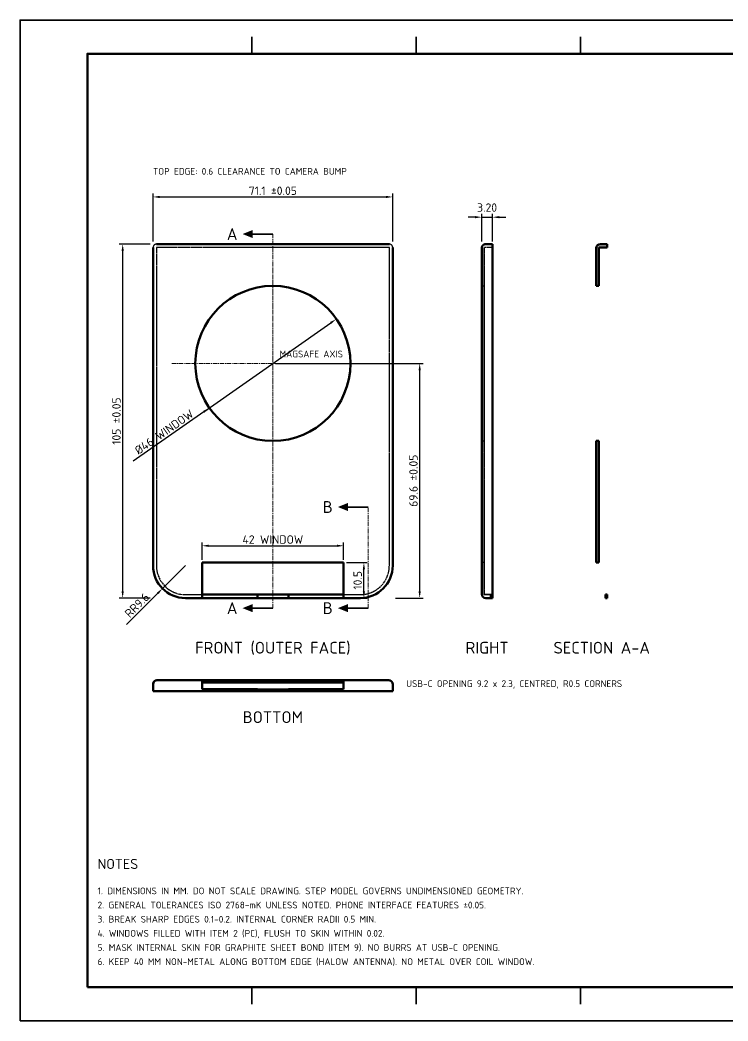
# Model space of a CAD drawing. Header units: millimetres. Extents: x 0 to 420, y 0 to 297.
# Drawn here: x 0 to 210, y 0 to 297 of the extents above; entities that cross this region are included whole.
import ezdxf
from ezdxf.enums import TextEntityAlignment as Align

# ---------------------------------------------------------------- set-up
doc = ezdxf.new("R2010")
doc.units = ezdxf.units.MM
doc.header["$LTSCALE"] = 0.4
doc.linetypes.add('CENTER', pattern=[5.08, 3.175, -0.635, 0.635, -0.635])
doc.linetypes.add('DASHED', pattern=[1.524, 1.27, -0.254])
for name, color, linetype, lineweight in [('BORDER', 7, 'CONTINUOUS', 70), ('CENTER', 1, 'CENTER', 18), ('DIM', 4, 'CONTINUOUS', 18), ('HATCH', 8, 'CONTINUOUS', 13), ('HIDDEN', 8, 'DASHED', 25), ('OUTLINE', 7, 'CONTINUOUS', 50), ('SECTION', 7, 'CONTINUOUS', 50), ('TEXT', 7, 'CONTINUOUS', 25), ('TITLE', 7, 'CONTINUOUS', 35)]:
    doc.layers.add(name, color=color, linetype=linetype, lineweight=lineweight)
doc.styles.add('KHENSU', font='isocpeur.ttf')
doc.dimstyles.new('KHENSU', dxfattribs={"dimtxt": 2.5, "dimasz": 2, "dimexe": 1, "dimexo": 0.8, "dimgap": 0.6, "dimtad": 1, "dimdsep": 46, "dimtxsty": 'KHENSU', "dimcen": -1.5, "dimclrd": 4, "dimclre": 4, "dimclrt": 7, "dimazin": 3, "dimtfac": 1, "dimtmove": 2, "dimatfit": 3})

msp = doc.modelspace()

# ---------------------------------------------------------------- hatches: boundary and pattern name
at = {"layer": 'HATCH'}
h = msp.add_hatch(color=8, dxfattribs=at)
h.dxf.hatch_style = 1
h.paths.add_polyline_path([(174.15, 229.5), (173.982, 229.5), (173.815, 229.5), (173.647, 229.5), (173.479, 229.5), (173.312, 229.5), (173.144, 229.5), (172.976, 229.5), (172.809, 229.5), (172.641, 229.5), (172.473, 229.5), (172.306, 229.5), (172.138, 229.5), (171.97, 229.5), (171.803, 229.5), (171.65, 229.485), (171.65, 229.317), (171.65, 229.149), (171.65, 228.982), (171.65, 228.814), (171.65, 228.646), (171.65, 228.479), (171.65, 228.311), (171.65, 228.143), (171.65, 227.976), (171.65, 227.808), (171.65, 227.64), (171.65, 227.473), (171.65, 227.305), (171.65, 227.137), (171.65, 226.97), (171.65, 226.802), (171.65, 226.634), (171.65, 226.467), (171.65, 226.299), (171.65, 226.131), (171.65, 225.964), (171.65, 225.796), (171.65, 225.628), (171.65, 225.461), (171.65, 225.293), (171.65, 225.125), (171.65, 224.958), (171.65, 224.79), (171.65, 224.622), (171.65, 224.455), (171.65, 224.287), (171.65, 224.119), (171.65, 223.951), (171.65, 223.784), (171.65, 223.616), (171.65, 223.448), (171.65, 223.281), (171.65, 223.113), (171.65, 222.945), (171.65, 222.778), (171.65, 222.61), (171.65, 222.442), (171.65, 222.275), (171.65, 222.107), (171.65, 221.939), (171.65, 221.772), (171.65, 221.604), (171.65, 221.436), (171.65, 221.269), (171.65, 221.101), (171.65, 220.933), (171.65, 220.766), (171.65, 220.598), (171.65, 220.43), (171.65, 220.263), (171.65, 220.095), (171.65, 219.927), (171.65, 219.76), (171.65, 219.592), (171.65, 219.424), (171.65, 219.257), (171.65, 219.089), (171.65, 218.921), (171.65, 218.753), (171.65, 218.586), (171.65, 218.418), (171.65, 218.25), (171.633, 218.1), (171.465, 218.1), (171.297, 218.1), (171.13, 218.1), (170.962, 218.1), (170.95, 218.256), (170.95, 218.423), (170.95, 218.591), (170.95, 218.759), (170.95, 218.926), (170.95, 219.094), (170.95, 219.262), (170.95, 219.429), (170.95, 219.597), (170.95, 219.765), (170.95, 219.932), (170.95, 220.1), (170.95, 220.268), (170.95, 220.435), (170.95, 220.603), (170.95, 220.771), (170.95, 220.938), (170.95, 221.106), (170.95, 221.274), (170.95, 221.441), (170.95, 221.609), (170.95, 221.777), (170.95, 221.945), (170.95, 222.112), (170.95, 222.28), (170.95, 222.448), (170.95, 222.615), (170.95, 222.783), (170.95, 222.951), (170.95, 223.118), (170.95, 223.286), (170.95, 223.454), (170.95, 223.621), (170.95, 223.789), (170.95, 223.957), (170.95, 224.124), (170.95, 224.292), (170.95, 224.46), (170.95, 224.627), (170.95, 224.795), (170.95, 224.963), (170.95, 225.13), (170.95, 225.298), (170.95, 225.466), (170.95, 225.633), (170.95, 225.801), (170.95, 225.969), (170.95, 226.136), (170.95, 226.304), (170.95, 226.472), (170.95, 226.639), (170.95, 226.807), (170.95, 226.975), (170.95, 227.143), (170.95, 227.31), (170.95, 227.478), (170.95, 227.646), (170.95, 227.813), (170.95, 227.981), (170.95, 228.149), (170.95, 228.316), (170.95, 228.484), (170.95, 228.652), (170.95, 228.819), (170.95, 228.987), (170.95, 229.155), (170.95, 229.322), (170.965, 229.489), (171.003, 229.652), (171.063, 229.809), (171.145, 229.955), (171.246, 230.089), (171.364, 230.207), (171.498, 230.308), (171.645, 230.389), (171.802, 230.448), (171.965, 230.486), (172.132, 230.5), (172.299, 230.5), (172.467, 230.5), (172.635, 230.5), (172.803, 230.5), (172.97, 230.5), (173.138, 230.5), (173.306, 230.5), (173.473, 230.5), (173.641, 230.5), (173.809, 230.5), (173.976, 230.5), (174.144, 230.5), (174.15, 230.338), (174.15, 230.171), (174.15, 230.003), (174.15, 229.835), (174.15, 229.668), (174.15, 229.5)])
h = msp.add_hatch(color=8, dxfattribs=at)
h.dxf.hatch_style = 1
h.paths.add_polyline_path([(170.95, 136), (170.95, 136.167), (170.95, 136.335), (170.95, 136.502), (170.95, 136.669), (170.95, 136.836), (170.95, 137.004), (170.95, 137.171), (170.95, 137.338), (170.95, 137.505), (170.95, 137.673), (170.95, 137.84), (170.95, 138.007), (170.95, 138.175), (170.95, 138.342), (170.95, 138.509), (170.95, 138.676), (170.95, 138.844), (170.95, 139.011), (170.95, 139.178), (170.95, 139.345), (170.95, 139.513), (170.95, 139.68), (170.95, 139.847), (170.95, 140.015), (170.95, 140.182), (170.95, 140.349), (170.95, 140.516), (170.95, 140.684), (170.95, 140.851), (170.95, 141.018), (170.95, 141.185), (170.95, 141.353), (170.95, 141.52), (170.95, 141.687), (170.95, 141.855), (170.95, 142.022), (170.95, 142.189), (170.95, 142.356), (170.95, 142.524), (170.95, 142.691), (170.95, 142.858), (170.95, 143.025), (170.95, 143.193), (170.95, 143.36), (170.95, 143.527), (170.95, 143.695), (170.95, 143.862), (170.95, 144.029), (170.95, 144.196), (170.95, 144.364), (170.95, 144.531), (170.95, 144.698), (170.95, 144.865), (170.95, 145.033), (170.95, 145.2), (170.95, 145.367), (170.95, 145.535), (170.95, 145.702), (170.95, 145.869), (170.95, 146.036), (170.95, 146.204), (170.95, 146.371), (170.95, 146.538), (170.95, 146.705), (170.95, 146.873), (170.95, 147.04), (170.95, 147.207), (170.95, 147.375), (170.95, 147.542), (170.95, 147.709), (170.95, 147.876), (170.95, 148.044), (170.95, 148.211), (170.95, 148.378), (170.95, 148.545), (170.95, 148.713), (170.95, 148.88), (170.95, 149.047), (170.95, 149.215), (170.95, 149.382), (170.95, 149.549), (170.95, 149.716), (170.95, 149.884), (170.95, 150.051), (170.95, 150.218), (170.95, 150.385), (170.95, 150.553), (170.95, 150.72), (170.95, 150.887), (170.95, 151.055), (170.95, 151.222), (170.95, 151.389), (170.95, 151.556), (170.95, 151.724), (170.95, 151.891), (170.95, 152.058), (170.95, 152.225), (170.95, 152.393), (170.95, 152.56), (170.95, 152.727), (170.95, 152.895), (170.95, 153.062), (170.95, 153.229), (170.95, 153.396), (170.95, 153.564), (170.95, 153.731), (170.95, 153.898), (170.95, 154.065), (170.95, 154.233), (170.95, 154.4), (170.95, 154.567), (170.95, 154.735), (170.95, 154.902), (170.95, 155.069), (170.95, 155.236), (170.95, 155.404), (170.95, 155.571), (170.95, 155.738), (170.95, 155.905), (170.95, 156.073), (170.95, 156.24), (170.95, 156.407), (170.95, 156.575), (170.95, 156.742), (170.95, 156.909), (170.95, 157.076), (170.95, 157.244), (170.95, 157.411), (170.95, 157.578), (170.95, 157.745), (170.95, 157.913), (170.95, 158.08), (170.95, 158.247), (170.95, 158.415), (170.95, 158.582), (170.95, 158.749), (170.95, 158.916), (170.95, 159.084), (170.95, 159.251), (170.95, 159.418), (170.95, 159.585), (170.95, 159.753), (170.95, 159.92), (170.95, 160.087), (170.95, 160.255), (170.95, 160.422), (170.95, 160.589), (170.95, 160.756), (170.95, 160.924), (170.95, 161.091), (170.95, 161.258), (170.95, 161.425), (170.95, 161.593), (170.95, 161.76), (170.95, 161.927), (170.95, 162.095), (170.95, 162.262), (170.95, 162.429), (170.95, 162.596), (170.95, 162.764), (170.95, 162.931), (170.95, 163.098), (170.95, 163.265), (170.95, 163.433), (170.95, 163.6), (170.95, 163.767), (170.95, 163.935), (170.95, 164.102), (170.95, 164.269), (170.95, 164.436), (170.95, 164.604), (170.95, 164.771), (170.95, 164.938), (170.95, 165.105), (170.95, 165.273), (170.95, 165.44), (170.95, 165.607), (170.95, 165.775), (170.95, 165.942), (170.95, 166.109), (170.95, 166.276), (170.95, 166.444), (170.95, 166.611), (170.95, 166.778), (170.95, 166.945), (170.95, 167.113), (170.95, 167.28), (170.95, 167.447), (170.95, 167.615), (170.95, 167.782), (170.95, 167.949), (170.95, 168.116), (170.95, 168.284), (170.95, 168.451), (170.95, 168.618), (170.95, 168.785), (170.95, 168.953), (170.95, 169.12), (170.95, 169.287), (170.95, 169.455), (170.95, 169.622), (170.95, 169.789), (170.95, 169.956), (170.95, 170.124), (170.95, 170.291), (170.95, 170.458), (170.95, 170.625), (170.95, 170.793), (170.95, 170.96), (170.95, 171.127), (170.95, 171.295), (170.95, 171.462), (170.95, 171.629), (170.95, 171.796), (170.95, 171.964), (170.981, 172.1), (171.148, 172.1), (171.315, 172.1), (171.483, 172.1), (171.65, 172.1), (171.65, 171.933), (171.65, 171.765), (171.65, 171.598), (171.65, 171.431), (171.65, 171.264), (171.65, 171.096), (171.65, 170.929), (171.65, 170.762), (171.65, 170.595), (171.65, 170.427), (171.65, 170.26), (171.65, 170.093), (171.65, 169.925), (171.65, 169.758), (171.65, 169.591), (171.65, 169.424), (171.65, 169.256), (171.65, 169.089), (171.65, 168.922), (171.65, 168.755), (171.65, 168.587), (171.65, 168.42), (171.65, 168.253), (171.65, 168.085), (171.65, 167.918), (171.65, 167.751), (171.65, 167.584), (171.65, 167.416), (171.65, 167.249), (171.65, 167.082), (171.65, 166.915), (171.65, 166.747), (171.65, 166.58), (171.65, 166.413), (171.65, 166.245), (171.65, 166.078), (171.65, 165.911), (171.65, 165.744), (171.65, 165.576), (171.65, 165.409), (171.65, 165.242), (171.65, 165.075), (171.65, 164.907), (171.65, 164.74), (171.65, 164.573), (171.65, 164.405), (171.65, 164.238), (171.65, 164.071), (171.65, 163.904), (171.65, 163.736), (171.65, 163.569), (171.65, 163.402), (171.65, 163.235), (171.65, 163.067), (171.65, 162.9), (171.65, 162.733), (171.65, 162.565), (171.65, 162.398), (171.65, 162.231), (171.65, 162.064), (171.65, 161.896), (171.65, 161.729), (171.65, 161.562), (171.65, 161.395), (171.65, 161.227), (171.65, 161.06), (171.65, 160.893), (171.65, 160.725), (171.65, 160.558), (171.65, 160.391), (171.65, 160.224), (171.65, 160.056), (171.65, 159.889), (171.65, 159.722), (171.65, 159.555), (171.65, 159.387), (171.65, 159.22), (171.65, 159.053), (171.65, 158.885), (171.65, 158.718), (171.65, 158.551), (171.65, 158.384), (171.65, 158.216), (171.65, 158.049), (171.65, 157.882), (171.65, 157.715), (171.65, 157.547), (171.65, 157.38), (171.65, 157.213), (171.65, 157.045), (171.65, 156.878), (171.65, 156.711), (171.65, 156.544), (171.65, 156.376), (171.65, 156.209), (171.65, 156.042), (171.65, 155.875), (171.65, 155.707), (171.65, 155.54), (171.65, 155.373), (171.65, 155.205), (171.65, 155.038), (171.65, 154.871), (171.65, 154.704), (171.65, 154.536), (171.65, 154.369), (171.65, 154.202), (171.65, 154.035), (171.65, 153.867), (171.65, 153.7), (171.65, 153.533), (171.65, 153.365), (171.65, 153.198), (171.65, 153.031), (171.65, 152.864), (171.65, 152.696), (171.65, 152.529), (171.65, 152.362), (171.65, 152.195), (171.65, 152.027), (171.65, 151.86), (171.65, 151.693), (171.65, 151.525), (171.65, 151.358), (171.65, 151.191), (171.65, 151.024), (171.65, 150.856), (171.65, 150.689), (171.65, 150.522), (171.65, 150.355), (171.65, 150.187), (171.65, 150.02), (171.65, 149.853), (171.65, 149.685), (171.65, 149.518), (171.65, 149.351), (171.65, 149.184), (171.65, 149.016), (171.65, 148.849), (171.65, 148.682), (171.65, 148.515), (171.65, 148.347), (171.65, 148.18), (171.65, 148.013), (171.65, 147.845), (171.65, 147.678), (171.65, 147.511), (171.65, 147.344), (171.65, 147.176), (171.65, 147.009), (171.65, 146.842), (171.65, 146.675), (171.65, 146.507), (171.65, 146.34), (171.65, 146.173), (171.65, 146.005), (171.65, 145.838), (171.65, 145.671), (171.65, 145.504), (171.65, 145.336), (171.65, 145.169), (171.65, 145.002), (171.65, 144.835), (171.65, 144.667), (171.65, 144.5), (171.65, 144.333), (171.65, 144.165), (171.65, 143.998), (171.65, 143.831), (171.65, 143.664), (171.65, 143.496), (171.65, 143.329), (171.65, 143.162), (171.65, 142.995), (171.65, 142.827), (171.65, 142.66), (171.65, 142.493), (171.65, 142.325), (171.65, 142.158), (171.65, 141.991), (171.65, 141.824), (171.65, 141.656), (171.65, 141.489), (171.65, 141.322), (171.65, 141.155), (171.65, 140.987), (171.65, 140.82), (171.65, 140.653), (171.65, 140.485), (171.65, 140.318), (171.65, 140.151), (171.65, 139.984), (171.65, 139.816), (171.65, 139.649), (171.65, 139.482), (171.65, 139.315), (171.65, 139.147), (171.65, 138.98), (171.65, 138.813), (171.65, 138.645), (171.65, 138.478), (171.65, 138.311), (171.65, 138.144), (171.65, 137.976), (171.65, 137.809), (171.65, 137.642), (171.65, 137.475), (171.65, 137.307), (171.65, 137.14), (171.65, 136.973), (171.65, 136.805), (171.65, 136.638), (171.65, 136.471), (171.65, 136.304), (171.65, 136.136), (171.619, 136), (171.452, 136), (171.285, 136), (171.117, 136), (170.95, 136)])
h = msp.add_hatch(color=8, dxfattribs=at)
h.dxf.hatch_style = 1
h.paths.add_polyline_path([(173.7, 125.5), (173.7, 125.562), (173.7, 125.623), (173.7, 125.685), (173.7, 125.747), (173.7, 125.809), (173.7, 125.87), (173.7, 125.932), (173.7, 125.994), (173.7, 126.055), (173.7, 126.117), (173.7, 126.179), (173.7, 126.24), (173.7, 126.302), (173.7, 126.364), (173.7, 126.426), (173.7, 126.487), (173.749, 126.5), (173.811, 126.5), (173.872, 126.5), (173.934, 126.5), (173.996, 126.5), (174.057, 126.5), (174.119, 126.5), (174.15, 126.469), (174.15, 126.407), (174.15, 126.346), (174.15, 126.284), (174.15, 126.222), (174.15, 126.161), (174.15, 126.099), (174.15, 126.037), (174.15, 125.976), (174.15, 125.914), (174.15, 125.852), (174.15, 125.79), (174.15, 125.729), (174.15, 125.667), (174.15, 125.605), (174.15, 125.544), (174.132, 125.5), (174.07, 125.5), (174.009, 125.5), (173.947, 125.5), (173.885, 125.5), (173.823, 125.5), (173.762, 125.5), (173.7, 125.5)])

# ---------------------------------------------------------------- linework, layer by layer
at = {"layer": 'BORDER'}
msp.add_lwpolyline([(20, 10), (410, 10), (410, 287), (20, 287)], close=True, dxfattribs=at)
at = {"layer": 'CENTER'}
for p, q in [((75, 122.5), (75, 233.5)), ((75, 165.1), (75, 225.1)), ((45, 195.1), (105, 195.1)), ((103.275, 122.5), (103.275, 152.5))]:
    msp.add_line(p, q, dxfattribs=at)
at = {"layer": 'HIDDEN'}
for p, q in [((39.45, 229.5), (39.45, 135.1)), ((109.55, 230.5), (40.45, 230.5)), ((109.55, 229.5), (40.45, 229.5)), ((40.45, 229.5), (40.45, 135.1)), ((109.55, 229.5), (40.45, 229.5)), ((40.45, 229.5), (40.45, 135.1)), ((109.55, 135.1), (109.55, 229.5)), ((109.55, 135.1), (109.55, 229.5)), ((110.55, 135.1), (110.55, 229.5)), ((136.95, 135.1), (136.95, 229.3)), ((140.15, 229.5), (137.65, 229.5)), ((137.65, 135.1), (137.65, 229.5)), ((140.15, 229.5), (137.65, 229.5)), ((137.65, 229.5), (137.65, 135.1)), ((140.15, 230.5), (138.15, 230.5)), ((140.15, 229.5), (140.15, 135.1)), ((140.15, 135.1), (140.15, 229.5)), ((140.15, 229.5), (140.15, 135.1)), ((136.95, 218.1), (137.65, 218.1)), ((136.95, 172.1), (137.65, 172.1)), ((54, 126.5), (54, 136)), ((54, 136), (96, 136)), ((96, 136), (96, 126.5)), ((137.65, 136), (136.95, 136)), ((136.95, 136), (136.95, 126.7)), ((136.95, 135.1), (136.95, 136)), ((137.65, 136), (136.95, 136)), ((137.65, 136), (137.65, 126.5)), ((137.65, 126.5), (137.65, 136)), ((49.05, 126.5), (100.95, 126.5)), ((49.05, 126.5), (54, 126.5)), ((49.05, 125.5), (100.95, 125.5)), ((54, 126.5), (54, 125.5)), ((70.4, 125.5), (70.4, 126.5)), ((79.6, 125.5), (79.6, 126.5)), ((96, 125.5), (96, 126.5)), ((96, 126.5), (100.95, 126.5)), ((139.55, 126.5), (137.65, 126.5)), ((137.65, 126.5), (139.55, 126.5)), ((140.15, 126.5), (137.65, 126.5)), ((140.15, 126.5), (137.65, 126.5)), ((139.7, 125.5), (138.15, 125.5)), ((139.55, 125.5), (138.15, 125.5)), ((139.55, 125.5), (139.55, 126.5)), ((139.55, 125.5), (139.55, 126.5)), ((139.55, 126.5), (139.7, 126.5)), ((139.7, 126.5), (139.55, 126.5)), ((139.55, 126.5), (139.55, 125.5)), ((139.55, 126.5), (139.55, 125.5)), ((139.55, 125.5), (139.7, 125.5)), ((139.7, 125.5), (139.7, 126.5)), ((139.7, 125.5), (139.7, 126.5))]:
    msp.add_line(p, q, dxfattribs=at)
for points in [[(138.15, 230.5), (138.089, 230.498), (138.029, 230.494), (137.968, 230.486), (137.908, 230.475), (137.849, 230.462), (137.791, 230.445), (137.733, 230.425), (137.677, 230.403), (137.621, 230.377), (137.568, 230.349), (137.515, 230.318), (137.464, 230.285), (137.415, 230.249), (137.368, 230.211), (137.323, 230.17), (137.28, 230.127), (137.239, 230.082), (137.201, 230.035), (137.165, 229.986), (137.132, 229.935), (137.101, 229.882), (137.073, 229.828), (137.047, 229.773), (137.025, 229.717), (137.005, 229.659), (136.988, 229.601), (136.975, 229.542), (136.964, 229.482), (136.956, 229.421), (136.952, 229.361), (136.95, 229.3)], [(140.15, 230.5), (140.15, 230.468), (140.15, 230.435), (140.15, 230.403), (140.15, 230.371), (140.15, 230.339), (140.15, 230.306), (140.15, 230.274), (140.15, 230.242), (140.15, 230.21), (140.15, 230.177), (140.15, 230.145), (140.15, 230.113), (140.15, 230.081), (140.15, 230.048), (140.15, 230.016), (140.15, 229.984), (140.15, 229.952), (140.15, 229.919), (140.15, 229.887), (140.15, 229.855), (140.15, 229.823), (140.15, 229.79), (140.15, 229.758), (140.15, 229.726), (140.15, 229.694), (140.15, 229.661), (140.15, 229.629), (140.15, 229.597), (140.15, 229.565), (140.15, 229.532), (140.15, 229.5)], [(136.95, 172.1), (136.95, 173.584), (136.95, 175.068), (136.95, 176.552), (136.95, 178.035), (136.95, 179.519), (136.95, 181.003), (136.95, 182.487), (136.95, 183.971), (136.95, 185.455), (136.95, 186.939), (136.95, 188.423), (136.95, 189.906), (136.95, 191.39), (136.95, 192.874), (136.95, 194.358), (136.95, 195.842), (136.95, 197.326), (136.95, 198.81), (136.95, 200.294), (136.95, 201.777), (136.95, 203.261), (136.95, 204.745), (136.95, 206.229), (136.95, 207.713), (136.95, 209.197), (136.95, 210.681), (136.95, 212.165), (136.95, 213.648), (136.95, 215.132), (136.95, 216.616), (136.95, 218.1)], [(136.95, 218.1), (136.95, 217.358), (136.95, 216.616), (136.95, 215.874), (136.95, 215.132), (136.95, 214.39), (136.95, 213.648), (136.95, 212.906), (136.95, 212.165), (136.95, 211.423), (136.95, 210.681), (136.95, 209.939), (136.95, 209.197), (136.95, 208.455), (136.95, 207.713), (136.95, 206.971), (136.95, 206.229), (136.95, 205.487), (136.95, 204.745), (136.95, 204.003), (136.95, 203.261), (136.95, 202.519), (136.95, 201.777), (136.95, 201.035), (136.95, 200.294), (136.95, 199.552), (136.95, 198.81), (136.95, 198.068), (136.95, 197.326), (136.95, 196.584), (136.95, 195.842), (136.95, 195.1)], [(137.65, 172.1), (137.65, 173.584), (137.65, 175.068), (137.65, 176.552), (137.65, 178.035), (137.65, 179.519), (137.65, 181.003), (137.65, 182.487), (137.65, 183.971), (137.65, 185.455), (137.65, 186.939), (137.65, 188.423), (137.65, 189.906), (137.65, 191.39), (137.65, 192.874), (137.65, 194.358), (137.65, 195.842), (137.65, 197.326), (137.65, 198.81), (137.65, 200.294), (137.65, 201.777), (137.65, 203.261), (137.65, 204.745), (137.65, 206.229), (137.65, 207.713), (137.65, 209.197), (137.65, 210.681), (137.65, 212.165), (137.65, 213.648), (137.65, 215.132), (137.65, 216.616), (137.65, 218.1)], [(137.65, 218.1), (137.65, 217.358), (137.65, 216.616), (137.65, 215.874), (137.65, 215.132), (137.65, 214.39), (137.65, 213.648), (137.65, 212.906), (137.65, 212.165), (137.65, 211.423), (137.65, 210.681), (137.65, 209.939), (137.65, 209.197), (137.65, 208.455), (137.65, 207.713), (137.65, 206.971), (137.65, 206.229), (137.65, 205.487), (137.65, 204.745), (137.65, 204.003), (137.65, 203.261), (137.65, 202.519), (137.65, 201.777), (137.65, 201.035), (137.65, 200.294), (137.65, 199.552), (137.65, 198.81), (137.65, 198.068), (137.65, 197.326), (137.65, 196.584), (137.65, 195.842), (137.65, 195.1)], [(136.95, 195.1), (136.95, 194.358), (136.95, 193.616), (136.95, 192.874), (136.95, 192.132), (136.95, 191.39), (136.95, 190.648), (136.95, 189.906), (136.95, 189.165), (136.95, 188.423), (136.95, 187.681), (136.95, 186.939), (136.95, 186.197), (136.95, 185.455), (136.95, 184.713), (136.95, 183.971), (136.95, 183.229), (136.95, 182.487), (136.95, 181.745), (136.95, 181.003), (136.95, 180.261), (136.95, 179.519), (136.95, 178.777), (136.95, 178.035), (136.95, 177.294), (136.95, 176.552), (136.95, 175.81), (136.95, 175.068), (136.95, 174.326), (136.95, 173.584), (136.95, 172.842), (136.95, 172.1)], [(137.65, 195.1), (137.65, 194.358), (137.65, 193.616), (137.65, 192.874), (137.65, 192.132), (137.65, 191.39), (137.65, 190.648), (137.65, 189.906), (137.65, 189.165), (137.65, 188.423), (137.65, 187.681), (137.65, 186.939), (137.65, 186.197), (137.65, 185.455), (137.65, 184.713), (137.65, 183.971), (137.65, 183.229), (137.65, 182.487), (137.65, 181.745), (137.65, 181.003), (137.65, 180.261), (137.65, 179.519), (137.65, 178.777), (137.65, 178.035), (137.65, 177.294), (137.65, 176.552), (137.65, 175.81), (137.65, 175.068), (137.65, 174.326), (137.65, 173.584), (137.65, 172.842), (137.65, 172.1)], [(136.95, 126.7), (136.95, 126.971), (136.95, 127.242), (136.95, 127.513), (136.95, 127.784), (136.95, 128.055), (136.95, 128.326), (136.95, 128.597), (136.95, 128.868), (136.95, 129.139), (136.95, 129.41), (136.95, 129.681), (136.95, 129.952), (136.95, 130.223), (136.95, 130.494), (136.95, 130.765), (136.95, 131.035), (136.95, 131.306), (136.95, 131.577), (136.95, 131.848), (136.95, 132.119), (136.95, 132.39), (136.95, 132.661), (136.95, 132.932), (136.95, 133.203), (136.95, 133.474), (136.95, 133.745), (136.95, 134.016), (136.95, 134.287), (136.95, 134.558), (136.95, 134.829), (136.95, 135.1)], [(137.65, 126.5), (137.65, 126.777), (137.65, 127.055), (137.65, 127.332), (137.65, 127.61), (137.65, 127.887), (137.65, 128.165), (137.65, 128.442), (137.65, 128.719), (137.65, 128.997), (137.65, 129.274), (137.65, 129.552), (137.65, 129.829), (137.65, 130.106), (137.65, 130.384), (137.65, 130.661), (137.65, 130.939), (137.65, 131.216), (137.65, 131.494), (137.65, 131.771), (137.65, 132.048), (137.65, 132.326), (137.65, 132.603), (137.65, 132.881), (137.65, 133.158), (137.65, 133.435), (137.65, 133.713), (137.65, 133.99), (137.65, 134.268), (137.65, 134.545), (137.65, 134.823), (137.65, 135.1)], [(137.65, 126.5), (137.65, 126.777), (137.65, 127.055), (137.65, 127.332), (137.65, 127.61), (137.65, 127.887), (137.65, 128.165), (137.65, 128.442), (137.65, 128.719), (137.65, 128.997), (137.65, 129.274), (137.65, 129.552), (137.65, 129.829), (137.65, 130.106), (137.65, 130.384), (137.65, 130.661), (137.65, 130.939), (137.65, 131.216), (137.65, 131.494), (137.65, 131.771), (137.65, 132.048), (137.65, 132.326), (137.65, 132.603), (137.65, 132.881), (137.65, 133.158), (137.65, 133.435), (137.65, 133.713), (137.65, 133.99), (137.65, 134.268), (137.65, 134.545), (137.65, 134.823), (137.65, 135.1)], [(140.15, 125.5), (140.15, 125.81), (140.15, 126.119), (140.15, 126.429), (140.15, 126.739), (140.15, 127.048), (140.15, 127.358), (140.15, 127.668), (140.15, 127.977), (140.15, 128.287), (140.15, 128.597), (140.15, 128.906), (140.15, 129.216), (140.15, 129.526), (140.15, 129.835), (140.15, 130.145), (140.15, 130.455), (140.15, 130.765), (140.15, 131.074), (140.15, 131.384), (140.15, 131.694), (140.15, 132.003), (140.15, 132.313), (140.15, 132.623), (140.15, 132.932), (140.15, 133.242), (140.15, 133.552), (140.15, 133.861), (140.15, 134.171), (140.15, 134.481), (140.15, 134.79), (140.15, 135.1)], [(140.15, 126.5), (140.15, 126.777), (140.15, 127.055), (140.15, 127.332), (140.15, 127.61), (140.15, 127.887), (140.15, 128.165), (140.15, 128.442), (140.15, 128.719), (140.15, 128.997), (140.15, 129.274), (140.15, 129.552), (140.15, 129.829), (140.15, 130.106), (140.15, 130.384), (140.15, 130.661), (140.15, 130.939), (140.15, 131.216), (140.15, 131.494), (140.15, 131.771), (140.15, 132.048), (140.15, 132.326), (140.15, 132.603), (140.15, 132.881), (140.15, 133.158), (140.15, 133.435), (140.15, 133.713), (140.15, 133.99), (140.15, 134.268), (140.15, 134.545), (140.15, 134.823), (140.15, 135.1)], [(140.15, 126.5), (140.15, 126.777), (140.15, 127.055), (140.15, 127.332), (140.15, 127.61), (140.15, 127.887), (140.15, 128.165), (140.15, 128.442), (140.15, 128.719), (140.15, 128.997), (140.15, 129.274), (140.15, 129.552), (140.15, 129.829), (140.15, 130.106), (140.15, 130.384), (140.15, 130.661), (140.15, 130.939), (140.15, 131.216), (140.15, 131.494), (140.15, 131.771), (140.15, 132.048), (140.15, 132.326), (140.15, 132.603), (140.15, 132.881), (140.15, 133.158), (140.15, 133.435), (140.15, 133.713), (140.15, 133.99), (140.15, 134.268), (140.15, 134.545), (140.15, 134.823), (140.15, 135.1)]]:
    msp.add_lwpolyline(points, dxfattribs=at)
msp.add_circle((75, 195.1), 23, dxfattribs=at)
for centre, radius, start, end in [((40.45, 229.5), 1, 90, 180), ((109.55, 229.5), 1, 0, 90), ((49.05, 135.1), 9.6, 180, -90), ((49.05, 135.1), 8.6, 180, -90), ((49.05, 135.1), 8.6, 180, -90), ((100.95, 135.1), 9.6, -90, 0), ((100.95, 135.1), 8.6, -90, 0), ((100.95, 135.1), 8.6, -90, 0), ((138.15, 126.7), 1.2, 180, -90), ((138.15, 126.7), 1.2, 180, -90)]:
    msp.add_arc(centre, radius, start, end, dxfattribs=at)
at = {"layer": 'OUTLINE'}
for p, q in [((39.45, 135.1), (39.45, 229.5)), ((40.45, 230.5), (109.55, 230.5)), ((110.55, 229.5), (110.55, 135.1)), ((136.95, 229.3), (136.95, 135.1)), ((140.15, 230.5), (138.15, 230.5)), ((140.15, 135.1), (140.15, 229.5)), ((54, 126.7), (54, 136)), ((54, 136), (96, 136)), ((96, 136), (96, 126.7)), ((136.95, 126.7), (136.95, 135.1)), ((54, 125.5), (49.05, 125.5)), ((54, 126.5), (70.4, 126.5)), ((54, 125.5), (70.4, 125.5)), ((79.6, 126.5), (70.4, 126.5)), ((70.4, 126.5), (70.4, 125.5)), ((79.6, 125.5), (70.4, 125.5)), ((79.6, 126.5), (96, 126.5)), ((79.6, 125.5), (79.6, 126.5)), ((79.6, 125.5), (96, 125.5)), ((100.95, 125.5), (96, 125.5)), ((140.15, 125.5), (138.15, 125.5)), ((138.15, 125.5), (139.55, 125.5)), ((139.7, 125.5), (139.55, 125.5)), ((140.15, 125.5), (139.7, 125.5)), ((54, 101.1), (49.05, 101.1)), ((54, 101.1), (96, 101.1)), ((100.95, 101.1), (96, 101.1)), ((39.45, 97.9), (39.45, 99.9)), ((54, 100.4), (96, 100.4)), ((54, 99.9), (54, 98.5)), ((54, 98.5), (70.4, 98.5)), ((70.4, 98.35), (70.4, 98.5)), ((79.6, 98.35), (70.4, 98.35)), ((79.6, 98.5), (96, 98.5)), ((79.6, 98.5), (79.6, 98.35)), ((96, 98.5), (96, 99.9)), ((110.55, 97.9), (110.55, 99.9)), ((49.05, 97.9), (100.95, 97.9))]:
    msp.add_line(p, q, dxfattribs=at)
for points in [[(138.15, 230.5), (138.089, 230.498), (138.029, 230.494), (137.968, 230.486), (137.908, 230.475), (137.849, 230.462), (137.791, 230.445), (137.733, 230.425), (137.677, 230.403), (137.621, 230.377), (137.568, 230.349), (137.515, 230.318), (137.464, 230.285), (137.415, 230.249), (137.368, 230.211), (137.323, 230.17), (137.28, 230.127), (137.239, 230.082), (137.201, 230.035), (137.165, 229.986), (137.132, 229.935), (137.101, 229.882), (137.073, 229.828), (137.047, 229.773), (137.025, 229.717), (137.005, 229.659), (136.988, 229.601), (136.975, 229.542), (136.964, 229.482), (136.956, 229.421), (136.952, 229.361), (136.95, 229.3)], [(140.15, 229.5), (140.15, 229.532), (140.15, 229.565), (140.15, 229.597), (140.15, 229.629), (140.15, 229.661), (140.15, 229.694), (140.15, 229.726), (140.15, 229.758), (140.15, 229.79), (140.15, 229.823), (140.15, 229.855), (140.15, 229.887), (140.15, 229.919), (140.15, 229.952), (140.15, 229.984), (140.15, 230.016), (140.15, 230.048), (140.15, 230.081), (140.15, 230.113), (140.15, 230.145), (140.15, 230.177), (140.15, 230.21), (140.15, 230.242), (140.15, 230.274), (140.15, 230.306), (140.15, 230.339), (140.15, 230.371), (140.15, 230.403), (140.15, 230.435), (140.15, 230.468), (140.15, 230.5)], [(136.95, 135.1), (136.95, 134.829), (136.95, 134.558), (136.95, 134.287), (136.95, 134.016), (136.95, 133.745), (136.95, 133.474), (136.95, 133.203), (136.95, 132.932), (136.95, 132.661), (136.95, 132.39), (136.95, 132.119), (136.95, 131.848), (136.95, 131.577), (136.95, 131.306), (136.95, 131.035), (136.95, 130.765), (136.95, 130.494), (136.95, 130.223), (136.95, 129.952), (136.95, 129.681), (136.95, 129.41), (136.95, 129.139), (136.95, 128.868), (136.95, 128.597), (136.95, 128.326), (136.95, 128.055), (136.95, 127.784), (136.95, 127.513), (136.95, 127.242), (136.95, 126.971), (136.95, 126.7)], [(140.15, 125.5), (140.15, 125.81), (140.15, 126.119), (140.15, 126.429), (140.15, 126.739), (140.15, 127.048), (140.15, 127.358), (140.15, 127.668), (140.15, 127.977), (140.15, 128.287), (140.15, 128.597), (140.15, 128.906), (140.15, 129.216), (140.15, 129.526), (140.15, 129.835), (140.15, 130.145), (140.15, 130.455), (140.15, 130.765), (140.15, 131.074), (140.15, 131.384), (140.15, 131.694), (140.15, 132.003), (140.15, 132.313), (140.15, 132.623), (140.15, 132.932), (140.15, 133.242), (140.15, 133.552), (140.15, 133.861), (140.15, 134.171), (140.15, 134.481), (140.15, 134.79), (140.15, 135.1)], [(54, 125.5), (54, 125.539), (54, 125.577), (54, 125.616), (54, 125.655), (54, 125.694), (54, 125.732), (54, 125.771), (54, 125.81), (54, 125.848), (54, 125.887), (54, 125.926), (54, 125.965), (54, 126.003), (54, 126.042), (54, 126.081), (54, 126.119), (54, 126.158), (54, 126.197), (54, 126.235), (54, 126.274), (54, 126.313), (54, 126.352), (54, 126.39), (54, 126.429), (54, 126.468), (54, 126.506), (54, 126.545), (54, 126.584), (54, 126.623), (54, 126.661), (54, 126.7)], [(96, 125.5), (96, 125.539), (96, 125.577), (96, 125.616), (96, 125.655), (96, 125.694), (96, 125.732), (96, 125.771), (96, 125.81), (96, 125.848), (96, 125.887), (96, 125.926), (96, 125.965), (96, 126.003), (96, 126.042), (96, 126.081), (96, 126.119), (96, 126.158), (96, 126.197), (96, 126.235), (96, 126.274), (96, 126.313), (96, 126.352), (96, 126.39), (96, 126.429), (96, 126.468), (96, 126.506), (96, 126.545), (96, 126.584), (96, 126.623), (96, 126.661), (96, 126.7)], [(39.45, 99.9), (39.452, 99.961), (39.456, 100.021), (39.464, 100.082), (39.475, 100.142), (39.488, 100.201), (39.505, 100.259), (39.525, 100.317), (39.547, 100.373), (39.573, 100.429), (39.601, 100.482), (39.632, 100.535), (39.665, 100.586), (39.701, 100.635), (39.739, 100.682), (39.78, 100.727), (39.823, 100.77), (39.868, 100.811), (39.915, 100.849), (39.964, 100.885), (40.015, 100.918), (40.068, 100.949), (40.122, 100.977), (40.177, 101.003), (40.233, 101.025), (40.291, 101.045), (40.349, 101.062), (40.408, 101.075), (40.468, 101.086), (40.529, 101.094), (40.589, 101.098), (40.65, 101.1)], [(49.05, 101.1), (48.779, 101.1), (48.508, 101.1), (48.237, 101.1), (47.966, 101.1), (47.695, 101.1), (47.424, 101.1), (47.153, 101.1), (46.882, 101.1), (46.611, 101.1), (46.34, 101.1), (46.069, 101.1), (45.798, 101.1), (45.527, 101.1), (45.256, 101.1), (44.985, 101.1), (44.715, 101.1), (44.444, 101.1), (44.173, 101.1), (43.902, 101.1), (43.631, 101.1), (43.36, 101.1), (43.089, 101.1), (42.818, 101.1), (42.547, 101.1), (42.276, 101.1), (42.005, 101.1), (41.734, 101.1), (41.463, 101.1), (41.192, 101.1), (40.921, 101.1), (40.65, 101.1)], [(54, 99.9), (54, 99.939), (54, 99.977), (54, 100.016), (54, 100.055), (54, 100.094), (54, 100.132), (54, 100.171), (54, 100.21), (54, 100.248), (54, 100.287), (54, 100.326), (54, 100.365), (54, 100.403), (54, 100.442), (54, 100.481), (54, 100.519), (54, 100.558), (54, 100.597), (54, 100.635), (54, 100.674), (54, 100.713), (54, 100.752), (54, 100.79), (54, 100.829), (54, 100.868), (54, 100.906), (54, 100.945), (54, 100.984), (54, 101.023), (54, 101.061), (54, 101.1)], [(96, 99.9), (96, 99.939), (96, 99.977), (96, 100.016), (96, 100.055), (96, 100.094), (96, 100.132), (96, 100.171), (96, 100.21), (96, 100.248), (96, 100.287), (96, 100.326), (96, 100.365), (96, 100.403), (96, 100.442), (96, 100.481), (96, 100.519), (96, 100.558), (96, 100.597), (96, 100.635), (96, 100.674), (96, 100.713), (96, 100.752), (96, 100.79), (96, 100.829), (96, 100.868), (96, 100.906), (96, 100.945), (96, 100.984), (96, 101.023), (96, 101.061), (96, 101.1)], [(109.35, 101.1), (109.079, 101.1), (108.808, 101.1), (108.537, 101.1), (108.266, 101.1), (107.995, 101.1), (107.724, 101.1), (107.453, 101.1), (107.182, 101.1), (106.911, 101.1), (106.64, 101.1), (106.369, 101.1), (106.098, 101.1), (105.827, 101.1), (105.556, 101.1), (105.285, 101.1), (105.015, 101.1), (104.744, 101.1), (104.473, 101.1), (104.202, 101.1), (103.931, 101.1), (103.66, 101.1), (103.389, 101.1), (103.118, 101.1), (102.847, 101.1), (102.576, 101.1), (102.305, 101.1), (102.034, 101.1), (101.763, 101.1), (101.492, 101.1), (101.221, 101.1), (100.95, 101.1)], [(110.55, 99.9), (110.548, 99.961), (110.544, 100.021), (110.536, 100.082), (110.525, 100.142), (110.512, 100.201), (110.495, 100.259), (110.475, 100.317), (110.453, 100.373), (110.427, 100.429), (110.399, 100.482), (110.368, 100.535), (110.335, 100.586), (110.299, 100.635), (110.261, 100.682), (110.22, 100.727), (110.177, 100.77), (110.132, 100.811), (110.085, 100.849), (110.036, 100.885), (109.985, 100.918), (109.932, 100.949), (109.878, 100.977), (109.823, 101.003), (109.767, 101.025), (109.709, 101.045), (109.651, 101.062), (109.592, 101.075), (109.532, 101.086), (109.471, 101.094), (109.411, 101.098), (109.35, 101.1)], [(49.05, 97.9), (48.74, 97.9), (48.431, 97.9), (48.121, 97.9), (47.811, 97.9), (47.502, 97.9), (47.192, 97.9), (46.882, 97.9), (46.573, 97.9), (46.263, 97.9), (45.953, 97.9), (45.644, 97.9), (45.334, 97.9), (45.024, 97.9), (44.715, 97.9), (44.405, 97.9), (44.095, 97.9), (43.785, 97.9), (43.476, 97.9), (43.166, 97.9), (42.856, 97.9), (42.547, 97.9), (42.237, 97.9), (41.927, 97.9), (41.618, 97.9), (41.308, 97.9), (40.998, 97.9), (40.689, 97.9), (40.379, 97.9), (40.069, 97.9), (39.76, 97.9), (39.45, 97.9)], [(100.95, 97.9), (101.26, 97.9), (101.569, 97.9), (101.879, 97.9), (102.189, 97.9), (102.498, 97.9), (102.808, 97.9), (103.118, 97.9), (103.427, 97.9), (103.737, 97.9), (104.047, 97.9), (104.356, 97.9), (104.666, 97.9), (104.976, 97.9), (105.285, 97.9), (105.595, 97.9), (105.905, 97.9), (106.215, 97.9), (106.524, 97.9), (106.834, 97.9), (107.144, 97.9), (107.453, 97.9), (107.763, 97.9), (108.073, 97.9), (108.382, 97.9), (108.692, 97.9), (109.002, 97.9), (109.311, 97.9), (109.621, 97.9), (109.931, 97.9), (110.24, 97.9), (110.55, 97.9)]]:
    msp.add_lwpolyline(points, dxfattribs=at)
msp.add_circle((75, 195.1), 23, dxfattribs=at)
for centre, radius, start, end in [((49.05, 135.1), 9.6, 180, -90), ((100.95, 135.1), 9.6, -90, 0), ((138.15, 126.7), 1.2, 180, -90), ((138.15, 126.7), 1.2, 180, -90), ((40.65, 99.9), 1.2, 90, 180), ((109.35, 99.9), 1.2, 0, 90)]:
    msp.add_arc(centre, radius, start, end, dxfattribs=at)
at = {"layer": 'SECTION'}
for p, q in [((170.95, 218.1), (170.95, 229.3)), ((174.15, 229.5), (171.65, 229.5)), ((171.65, 229.5), (171.65, 218.1)), ((172.15, 230.5), (174.15, 230.5)), ((174.15, 230.5), (174.15, 229.5)), ((171.65, 218.1), (170.95, 218.1)), ((170.95, 136), (170.95, 172.1)), ((170.95, 172.1), (171.65, 172.1)), ((171.65, 172.1), (171.65, 136)), ((171.65, 136), (170.95, 136)), ((173.7, 125.5), (173.7, 126.5)), ((173.7, 126.5), (174.15, 126.5)), ((174.15, 125.5), (173.7, 125.5)), ((174.15, 126.5), (174.15, 125.5))]:
    msp.add_line(p, q, dxfattribs=at)
at = {"layer": 'SECTION', "const_width": 0.5}
for points in [[(75, 233.5), (69, 233.5)], [(103.275, 152.5), (97.275, 152.5)], [(75, 122.5), (69, 122.5)], [(103.275, 122.5), (97.275, 122.5)]]:
    msp.add_lwpolyline(points, dxfattribs=at)
at = {"layer": 'SECTION'}
msp.add_arc((172.15, 229.3), 1.2, 90, 180, dxfattribs=at)
for points in [[(69, 234.7), (66, 233.5), (69, 232.3)], [(97.275, 153.7), (94.275, 152.5), (97.275, 151.3)], [(69, 123.7), (66, 122.5), (69, 121.3)], [(97.275, 123.7), (94.275, 122.5), (97.275, 121.3)]]:
    msp.add_solid(points, dxfattribs=at)
at = {"layer": 'TITLE'}
for p, q in [((68.75, 287), (68.75, 292)), ((117.5, 287), (117.5, 292)), ((166.25, 287), (166.25, 292)), ((68.75, 10), (68.75, 5)), ((117.5, 10), (117.5, 5)), ((166.25, 10), (166.25, 5))]:
    msp.add_line(p, q, dxfattribs=at)
msp.add_lwpolyline([(0, 0), (420, 0), (420, 297), (0, 297)], close=True, dxfattribs=at)

# ---------------------------------------------------------------- texts
at = {"layer": 'TEXT', "style": 'KHENSU'}
for s, height, p in [('TOP EDGE: 0.6 CLEARANCE TO CAMERA BUMP', 2, (39.45, 250.5)), ('MAGSAFE AXIS', 2, (77, 196.3)), ('USB-C OPENING 9.2 x 2.3, CENTRED, R0.5 CORNERS', 2, (114.55, 98.5)), ('NOTES', 3, (23, 44.2)), ('1. DIMENSIONS IN MM. DO NOT SCALE DRAWING. STEP MODEL GOVERNS UNDIMENSIONED GEOMETRY.', 2, (23, 37)), ('2. GENERAL TOLERANCES ISO 2768-mK UNLESS NOTED. PHONE INTERFACE FEATURES %%p0.05.', 2, (23, 32.8)), ('3. BREAK SHARP EDGES 0.1-0.2. INTERNAL CORNER RADII 0.5 MIN.', 2, (23, 28.6)), ('4. WINDOWS FILLED WITH ITEM 2 (PC), FLUSH TO SKIN WITHIN 0.02.', 2, (23, 24.4)), ('5. MASK INTERNAL SKIN FOR GRAPHITE SHEET BOND (ITEM 9). NO BURRS AT USB-C OPENING.', 2, (23, 20.2)), ('6. KEEP 40 MM NON-METAL ALONG BOTTOM EDGE (HALOW ANTENNA). NO METAL OVER COIL WINDOW.', 2, (23, 16))]:
    msp.add_text(s, height=height, dxfattribs=at).set_placement(p, align=Align.BOTTOM_LEFT)
for s, p in [('A', (64.5, 233.5)), ('B', (92.775, 152.5)), ('A', (64.5, 122.5)), ('B', (92.775, 122.5))]:
    msp.add_text(s, height=3.5, dxfattribs=at).set_placement(p, align=Align.MIDDLE_RIGHT)
for s, p in [('FRONT (OUTER FACE)', (75, 112.5)), ('RIGHT', (138.55, 112.5)), ('SECTION A-A', (172.55, 112.5)), ('BOTTOM', (75, 91.9))]:
    msp.add_text(s, height=3.5, dxfattribs=at).set_placement(p, align=Align.TOP_CENTER)

# ---------------------------------------------------------------- dimensions: what is measured, and where the dimension line sits
at = {"layer": 'DIM'}
for base, p1, p2, text in [((39.45, 244.5), (39.45, 230.5), (110.55, 230.5), '<> %%p0.05'), ((136.95, 238.5), (136.95, 230.5), (140.15, 230.5), '3.20'), ((54, 141), (54, 136), (96, 136), '<> WINDOW')]:
    msp.add_linear_dim(base=base, p1=p1, p2=p2, text=text, dimstyle='KHENSU', override={"dimlfac": 1}, dxfattribs=at).render()
for base, p1, p2 in [((30.45, 125.5), (39.45, 125.5), (39.45, 230.5)), ((118.55, 125.5), (110.55, 125.5), (75, 195.1))]:
    msp.add_linear_dim(base=base, p1=p1, p2=p2, angle=90, text='<> %%p0.05', dimstyle='KHENSU', override={"dimlfac": 1}, dxfattribs=at).render()
msp.add_diameter_dim_2p(p1=(93.84, 208.292), p2=(56.16, 181.908), text='<> WINDOW', dimstyle='KHENSU', override={"dimlfac": 1}, dxfattribs=at).render()
msp.add_radius_dim(center=(49.05, 135.1), mpoint=(42.262, 128.312), text='R<>', dimstyle='KHENSU', override={"dimlfac": 1}, dxfattribs=at).render()
msp.add_linear_dim(base=(102, 125.5), p1=(96, 125.5), p2=(96, 136), angle=90, dimstyle='KHENSU', override={"dimlfac": 1}, dxfattribs=at).render()

doc.saveas('drawing.dxf')
